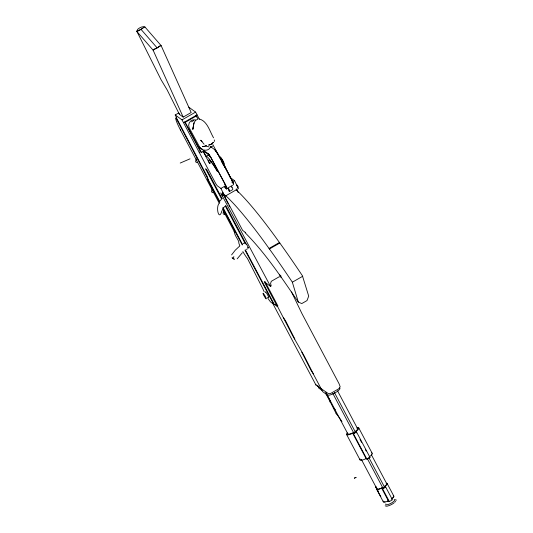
<?xml version="1.0" encoding="UTF-8"?>
<svg xmlns="http://www.w3.org/2000/svg" width="533" height="533" viewBox="0 0 533 533"><rect width="100%" height="100%" fill="white"/><g stroke="black" fill="none" stroke-linecap="round" stroke-linejoin="round"><path stroke-width="0.8" d="M222.268 195.884L221.648 194.092L224.839 196.351L238.438 188.562L234.513 180.64L230.836 177.982L229.39 175.883M210.921 157.741L208.31 153.777L203.073 150.04L203.699 151.219L208.909 154.936L210.921 157.741L224.553 183.352L226.192 187.596L224.32 186.483L224.953 187.676L226.811 188.889L225.346 184.511L210.941 157.448M218.75 155.669L215.372 150.146L210.475 146.575M179.281 114.102L167.175 89.964L161.026 79.65L136.768 31.187L137.781 29.268A4.697 1.945 -26.6 0 1 141.778 26.976L143.757 26.65L144.989 27.043L161.106 45.578L191.174 112.516L183.179 117.1L179.428 114.388A4.644 1.206 -27.9 0 1 179.421 113.689M194.005 122.837L192.806 129.506C193.592 125.908 193.266 120.365 197.79 119.159M221.928 210.748C218.93 221.901 215.618 207.13 219.083 203.426M334.338 392.375L355.431 432.19L354.845 432.809L353.832 433.109L332.739 393.287M368.856 457.547L384.593 487.255L384.013 487.875L382.994 488.175L367.257 458.46M210.622 146.309C210.102 149.22 206.857 150.866 204.112 150.033M193.046 128.16L193.606 126.914M233.854 256.546L233.487 258.105L234.313 259.431L232.042 257.785L233.034 258.125M220.322 200.801L221.928 198.369M224.839 196.351L220.922 188.435L217.244 185.77L215.798 183.672L182.013 119.885L175.197 114.955L178.775 112.903M231.575 254.901L235.24 250.217L239.57 246.153M237.178 258.838L242.322 252.749M277.267 305.915L292.41 335.257L304.23 355.997L313.317 373.846L310.812 370.015L301.785 352.18M223.66 207.677L224.866 206.378M218.057 154.417L217.744 153.551M191.44 121.83L193.799 120.478M246.419 249.457L247.519 248.744M341.966 421.61A25.784 3.165 60.2 0 0 336.236 413.715L330.253 401.855A2.185 1.046 53.6 0 0 330.007 400.589L326.263 393.521M354.818 432.116L355.817 431.497A6.962 1.812 -27.9 0 0 357.077 427.686M354.412 432.496L353.832 433.109M243.188 243.581L244.454 242.821L246.726 244.467L248.638 248.072L247.499 247.245M142.991 28.189L136.994 31.627L136.768 31.187M219.27 203.273L180.62 130.292A17.629 2.165 60.2 0 1 175.97 117.966L176.663 117.726L175.197 114.955M182.013 119.885L195.611 112.097L199.382 119.219M183.485 122.663L197.077 114.868M203.706 151.212L201.507 152.471L200.421 151.685L184.684 121.97L185.224 122.363L196.417 115.947L197.97 118.812M199.222 152.378L200.421 151.685M210.622 147.241L212.7 146.055M203.32 151.492A10.893 1.339 60.2 0 1 206.158 156.276L208.869 154.717M203.006 151.152L209.542 163.498L211.581 162.332M219.763 202.493L207.743 179.794L208.143 179.568L207.564 177.183L176.37 117.74M220.922 188.435L225.679 185.704M231.795 182.199L234.513 180.64M226.458 188.762L225.839 187.583L226.458 188.762L232.575 185.257M229.357 191.56A13.292 1.632 60.2 0 0 229.337 189.848L228.424 188.509A6.276 0.773 60.2 0 1 228.371 189.708L229.357 191.56L232.555 189.728A13.292 1.632 60.2 0 0 232.535 188.016L231.622 186.677A6.276 0.773 60.2 0 1 231.835 187.343M225.173 195.245L226.865 196.79A225.659 27.696 60.2 0 1 264.961 242.775L269.045 248.451L279.439 242.495L283.123 247.645A241.476 29.635 60.2 0 1 302.384 275.701L308.707 296.121L306.995 300.579L301.798 303.557L298.313 302.084C281.83 278.046 265.681 253.415 245.08 232.648M269.425 248.984L279.818 243.028M264.908 281.404L277.893 305.922L277.213 306.308L264.228 281.797L270.511 286.341L271.19 285.948L270.597 283.416L271.277 281.317L279.345 276.694L281.551 277.14M298.313 302.084L292.351 282.197L302.744 276.241M267.426 297.507A9.108 1.119 60.2 0 0 271.184 302.471L277.213 306.308M274.941 304.669L275.621 304.276M354.318 432.423L352.713 433.276L353.466 433.822L356.57 432.043L370.002 457.394L366.897 459.173L366.138 458.627L352.713 433.276A6.962 1.812 -27.9 0 1 347.303 432.849M381.661 488.181L382.634 488.888L385.739 487.109L392.455 499.787L389.35 501.566L388.37 500.86L381.661 488.181L383.267 487.335M368.276 458.16L367.477 458.48M388.37 500.86L388.59 500.747A6.036 1.572 -27.9 0 1 383.367 501.06M180.214 163.051L190.014 158.834M384.007 487.349L384.626 487.315M144.989 27.043L144.01 27.27A1.999 1.686 -41 0 0 143.13 27.776A10.28 8.668 -41 0 1 138.6 30.374A1.999 1.686 -41 0 0 137.721 30.874L136.994 31.627L153.111 50.155L183.179 117.1M387.118 506.297L385.172 505.85M199.142 118.959C207.35 120.938 209.676 131.291 213.56 137.847M208.963 146.848L206.324 146.229M283.323 317.408L285.828 321.239L294.856 339.075M218.39 155.003L231.708 179.768C232.048 180.993 234.573 184.338 233.254 184.871M201.607 140.919L200.661 140.239L201.74 141.292M279.492 274.848L280.878 275.661M188.789 107.166L195.611 112.097M196.417 115.947L195.877 115.561L196.644 117.007M220.715 192.953L270.511 286.341M322.032 390.429L318.794 388.084A7.162 1.865 -27.9 0 1 318.781 387.005M335.25 409.584L333.298 408.171A3.718 0.966 -27.9 0 0 334.164 408.238M356.57 432.043L355.817 431.497L356.584 432.943M370.002 457.394L369.242 456.848A6.962 1.812 -27.9 0 0 371.494 452.977M385.739 487.109L384.566 486.529A6.036 1.572 -27.9 0 0 386.518 483.171M245.713 232.661L242.642 230.409L224.246 195.691M395.726 499.408L396.232 500.38M236.132 189.801L237.258 190.834A225.659 27.696 60.2 0 1 275.354 236.819L279.439 242.495M212.814 144.583L232.135 180.607M224.906 184.052L225.346 184.511M140.992 29.335L157.108 47.863M231.702 180.147L232.521 181.407M225.226 184.711L225.732 185.304M201.967 141.558L201.261 140.712L201.814 141.405M202.1 141.791L204.072 144.236M237.931 186.996C239.09 187.869 235.899 183.105 237.225 185.85M232.022 180.807L232.868 182.146M225.506 185.324L226.072 186.05M216.145 151.519L217.717 153.844M233.154 182.826L232.301 181.427M225.745 185.884L226.358 186.723M269.045 248.451L272.729 253.601A241.476 29.635 60.2 0 1 291.991 281.657L292.351 282.197M233.387 183.425L232.734 182.486L232.968 183.259M225.939 186.383L226.592 187.323M226.085 186.81L226.765 187.836M237.765 186.757L237.398 186.164M236.932 185.637L237.298 186.237M226.172 187.156L226.871 188.256M226.212 187.416L226.918 188.569M226.192 187.596L226.898 188.782M226.125 187.683L226.811 188.889M218.184 154.297L218.617 155.063M226.005 187.676L226.665 188.882M214.739 149.666L215.385 150.859M207.95 153.571L208.596 154.763M208.103 153.617L208.749 154.817M202.9 149.706A5.57 5.423 -61.2 0 1 199.655 147.115L189.108 127.607A5.59 5.443 -61.2 0 1 195.458 119.852M185.224 122.363L201.507 152.471M222.321 209.029L234.853 232.674M291.524 291.957L301.851 313.411L339.061 383.733L340.181 386.798L338.768 388.784L330.7 393.414L328.661 393.854L316.002 385.059A2.785 0.726 -27.9 0 1 316.102 384.493M236.246 188.822L238.184 192.486M358.689 427.812L372.121 453.163M387.058 483.338L393.774 496.01M337.549 390.849L357.49 428.499M371.301 454.576L386.658 483.564M360.035 439.465L361.567 442.357M365.405 449.605L366.171 451.051M353.466 433.822L366.897 459.173M382.634 488.888L389.35 501.566M327.189 394.9L347.896 433.995M361.327 459.353L378.183 491.179M375.765 487.215L380.595 496.33M376.664 489.294L383.374 501.973M325.483 392.928L329.227 399.997A2.185 0.553 66.1 0 1 329.8 401.502L330.087 402.109M222.194 198.809L206.731 169.614L205.598 168.794L221.442 198.716M225.672 205.378L246.159 244.054M346.697 434.688L360.128 460.039M225.312 206.011L245.02 243.235M313.224 373.806L322.658 391.615L327.429 395.066A7.162 1.865 -27.9 0 0 335.27 392.741A7.162 1.865 -27.9 0 0 339.768 387.997M208.143 179.568L219.776 201.534M222.881 207.39L242.655 244.727M245.373 249.857L274.069 304.037M222.867 208.35L242.255 244.96M244.973 250.084L273.669 304.263M272.436 302.851L315.936 384.986M175.97 117.966L207.164 177.416L207.743 179.794M208.31 153.777L208.909 154.936M224.033 195.764L228.184 203.873M228.937 205.345L229.696 206.817M237.471 186.55L237.825 187.323M215.372 150.146L215.905 151.239M208.576 154.05L209.109 155.143M230.283 177.496L223.56 163.378A6.503 0.799 60.2 0 0 218.403 155.336M208.896 154.417L209.356 155.423M216.045 150.979L216.418 151.878M209.249 154.883L209.629 155.783M216.438 151.525L216.724 152.298M209.642 155.429L209.929 156.202M234.127 231.315L234.78 233.354A4.357 0.533 60.2 0 0 237.078 238.418A3.258 0.4 60.2 0 1 238.817 242.189A9.994 1.226 60.2 0 0 239.863 245.806M216.858 152.152L217.044 152.771M210.062 156.049L210.249 156.675M217.297 152.824L217.377 153.291M210.502 156.729L210.582 157.195M214.326 139.939L214.459 141.432M381.875 488.068A6.036 1.572 -27.9 0 1 376.658 488.388M393.227 495.85A6.036 1.572 -27.9 0 1 391.275 499.201M242.841 251.563A9.994 1.226 60.2 0 0 247.419 258.432L262.929 288.953A9.108 1.119 60.2 0 0 264.235 291.831M209.542 163.498A14.291 1.752 60.2 0 1 210.115 160.713A14.291 1.752 60.2 0 1 217.477 171.519A18.775 2.305 60.2 0 0 206.158 156.276M326.582 392.441A7.162 1.865 -27.9 0 1 325.936 392.248M317.928 386.452A7.162 1.865 -27.9 0 1 317.921 385.372M366.138 458.627A6.962 1.812 -27.9 0 1 360.115 458.993M394.193 499.501A5.11 1.333 -27.9 0 1 390.862 503.345A5.11 1.333 -27.9 0 1 385.845 503.912M356.99 428.352A5.57 1.452 -27.9 0 1 355.191 431.444M352.706 432.869A5.57 1.452 -27.9 0 1 347.723 433.662M386.159 483.418A5.57 1.452 -27.9 0 1 384.353 486.509M383.16 487.255A5.57 1.452 -27.9 0 1 377.058 488.228M223.58 211.394A8.355 2.179 -27.9 0 0 223.84 211.901A1.386 1.339 -27.2 0 0 223.254 213.733A1.386 1.339 -27.2 0 0 225.099 214.273A8.355 2.179 -27.9 0 1 224.839 213.773M336.57 413.815A3.718 0.966 -27.9 0 1 336.123 413.495M180.62 130.292A8.355 2.179 -27.9 0 1 180.361 129.786M395.439 501.14A5.11 1.333 -27.9 0 1 394.833 502.179M394.114 502.832A5.11 1.333 -27.9 0 1 387.671 505.964M393.381 497.082A5.57 1.452 -27.9 0 1 392.095 498.428M388.584 500.614A5.57 1.452 -27.9 0 1 387.298 501.18M385.066 501.839A5.57 1.452 -27.9 0 1 384.273 501.893M380.842 496.403A2.785 0.726 -27.9 0 1 380.589 495.91M376.411 487.269A2.785 0.726 -27.9 0 1 376.012 486.482M202.893 149.367A5.59 5.443 -61.2 0 1 199.655 147.115M220.116 157.402A4.177 0.513 60.2 0 1 222.314 159.707A4.177 0.513 60.2 0 1 224.027 163.991M219.263 157.255A4.177 0.513 60.2 0 1 220.189 158.148M220.695 158.861A4.177 0.513 60.2 0 1 221.235 159.707M223.127 163.271A4.177 0.513 60.2 0 1 223.36 163.898M220.755 158.008A2.785 0.34 60.2 0 1 222.074 159.64A2.785 0.34 60.2 0 1 223.487 162.438M196.344 158.747A8.355 2.179 -27.9 0 0 196.357 160.007A1.386 1.339 -27.2 0 0 195.764 161.839A1.386 1.339 -27.2 0 0 197.61 162.378M212.294 188.855A8.355 2.179 -27.9 0 0 212.301 190.114A1.386 1.339 -27.2 0 0 211.714 191.947A1.386 1.339 -27.2 0 0 213.56 192.486A8.355 2.179 -27.9 0 1 213.3 191.987M265.461 292.324A3.251 0.4 60.2 0 1 267.386 294.483A3.251 0.4 60.2 0 1 268.259 297.207M221.268 161.166A18.775 2.305 60.2 0 1 223.72 165.157M224.126 165.843A18.775 2.305 60.2 0 1 224.939 167.242A14.291 1.752 60.2 0 0 222.528 163.231M206.311 145.709A5.59 4.564 -19.8 0 1 202.36 146.575L203.666 146.455A5.59 3.531 -24 0 0 206.218 145.482M354.378 478.141L356.024 477.361L354.378 478.141M222.461 193.126L223.847 195.544L222.461 193.126M222.861 192.899L224.246 195.311L222.861 192.899M213.32 142.218L213.187 142.451A5.59 4.477 -20.3 0 1 208.616 145.076L208.616 145.076A5.57 4.151 -21.9 0 0 213.187 142.444L213.32 142.218M153.651 49.582L153.111 50.155L161.106 45.578L160.127 45.798A1.999 1.686 -41 0 0 159.247 46.304A10.28 8.668 -41 0 1 154.717 48.903A1.999 1.686 -41 0 0 153.837 49.402L153.651 49.582M263.522 294.802A3.251 0.4 60.2 0 0 266.247 298.866A3.251 0.4 60.2 0 0 264.135 294.476A3.251 0.4 60.2 0 0 263.522 294.802"/></g></svg>
